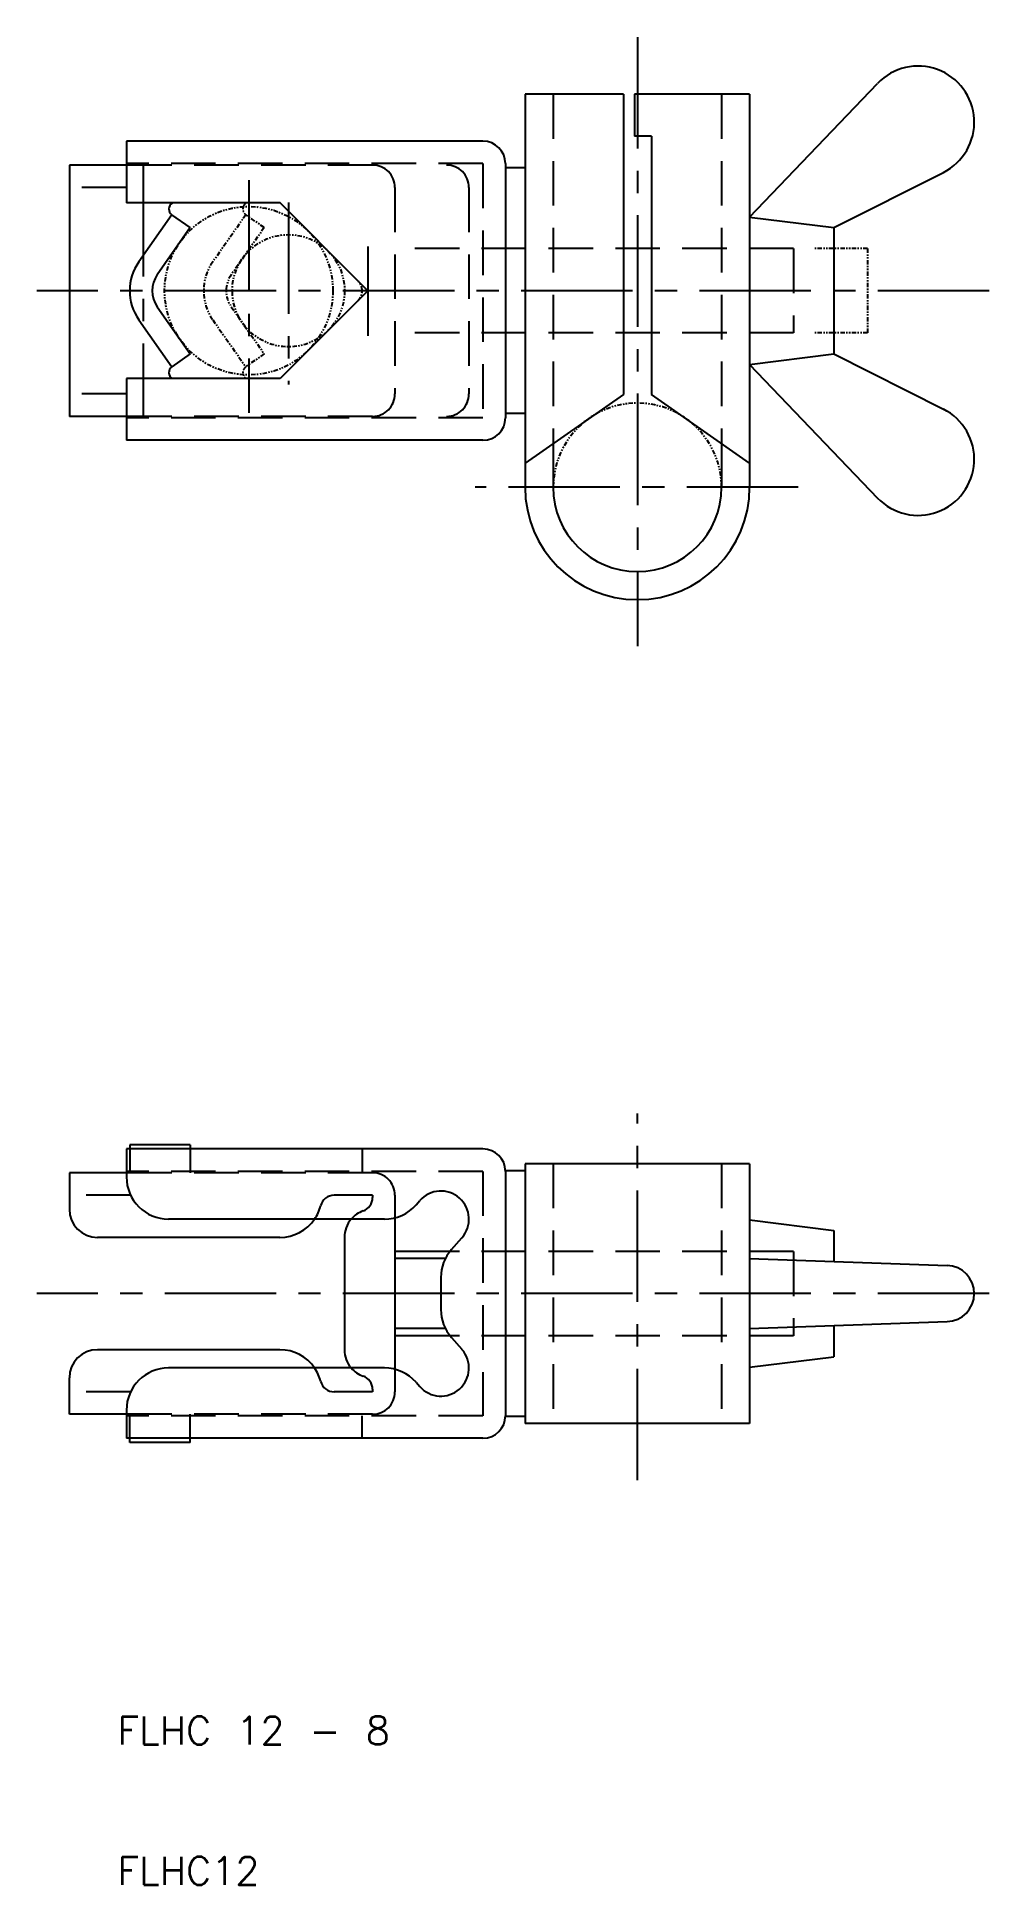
# Model space of a CAD drawing. Extents: x 123 to 191, y 0 to 132.
import ezdxf

# ---------------------------------------------------------------- set-up
doc = ezdxf.new("R2010")
doc.units = 0
doc.header["$LTSCALE"] = 0.25
for name, pattern in [('CENTER', [50.8, 31.75, -6.35, 6.35, -6.35]), ('DASHED', [19.05, 12.7, -6.35]), ('PHANTOM', [2.5, 1.25, -0.25, 0.25, -0.25, 0.25, -0.25])]:
    doc.linetypes.add(name, pattern=pattern)
doc.layers.get('0').update_dxf_attribs({"linetype": 'CONTINUOUS'})
doc.layers.add('CENTER', color=1, linetype='CENTER')
doc.styles.get("Standard").update_dxf_attribs({"font": 'txt.shx'})

msp = doc.modelspace()

# ---------------------------------------------------------------- linework, layer by layer
for p, q in [((173.91, 118.8), (183.02, 128.31)), ((157.91, 127.55), (157.91, 99.55)), ((164.91, 127.55), (157.91, 127.55)), ((164.91, 127.55), (164.91, 106.17)), ((165.71, 127.55), (165.71, 124.55)), ((173.91, 127.55), (165.71, 127.55)), ((173.91, 127.55), (173.91, 99.55)), ((154.91, 124.2), (129.51, 124.2)), ((129.51, 124.2), (129.51, 119.8)), ((166.91, 124.55), (165.71, 124.55)), ((166.91, 124.55), (166.91, 106.17)), ((129.51, 122.5), (125.44, 122.5)), ((125.44, 122.5), (125.44, 104.6)), ((156.51, 122.6), (156.51, 104.5)), ((157.91, 122.3), (156.51, 122.3)), ((179.91, 118.05), (187.71, 121.97)), ((140.46, 119.8), (129.51, 119.8)), ((146, 114.25), (140.46, 119.8)), ((132.74, 118.96), (130.39, 115.61)), ((134.05, 118.05), (132.74, 118.96)), ((173.91, 118.8), (179.91, 118.05)), ((134.05, 118.05), (131.7, 114.69)), ((179.91, 118.05), (179.91, 109.05)), ((146.71, 113.55), (146, 114.25)), ((146.71, 113.55), (146, 112.84)), ((131.7, 112.4), (134.05, 109.05)), ((146, 112.84), (140.46, 107.3)), ((130.39, 111.48), (132.74, 108.13)), ((134.05, 109.05), (132.74, 108.13)), ((173.91, 108.3), (179.91, 109.05)), ((173.91, 108.3), (183.02, 98.78)), ((179.91, 109.05), (187.71, 105.12)), ((140.46, 107.3), (129.51, 107.3)), ((129.51, 107.3), (129.51, 102.9)), ((164.91, 106.17), (157.91, 101.27)), ((173.91, 101.27), (166.91, 106.17)), ((129.51, 104.6), (125.44, 104.6)), ((157.91, 104.8), (156.51, 104.8)), ((154.91, 102.9), (129.51, 102.9)), ((159.91, 102.67), (159.91, 99.55)), ((171.91, 102.67), (171.91, 99.55)), ((134.05, 52.73), (129.74, 52.73)), ((129.74, 52.73), (129.74, 52.43)), ((134.05, 52.73), (134.05, 52.43)), ((154.91, 52.43), (129.51, 52.43)), ((129.51, 52.43), (129.51, 50.43)), ((129.74, 52.43), (129.74, 50.73)), ((173.91, 51.38), (157.91, 51.38)), ((157.91, 51.38), (157.91, 32.88)), ((173.91, 51.38), (173.91, 32.88)), ((129.51, 50.73), (125.44, 50.73)), ((125.44, 50.73), (125.44, 48.13)), ((157.91, 50.88), (156.51, 50.88)), ((156.51, 50.83), (156.51, 33.38)), ((147.04, 49.13), (144.31, 49.13)), ((147.04, 49.13), (147.04, 48.96)), ((150.14, 48.45), (150.41, 48.76)), ((147.89, 47.43), (132.51, 47.43)), ((148.64, 47.53), (148.64, 36.74)), ((173.91, 47.38), (179.91, 46.63)), ((140.44, 46.13), (127.44, 46.13)), ((145.04, 46.13), (145.04, 38.13)), ((152.66, 45.26), (153.41, 46.11)), ((179.91, 46.63), (179.91, 44.42)), ((152.55, 45.13), (148.64, 45.13)), ((173.91, 44.63), (187.98, 44.13)), ((151.91, 43.28), (151.91, 40.99)), ((173.91, 39.63), (187.98, 40.14)), ((179.91, 39.85), (179.91, 37.63)), ((152.55, 39.13), (148.64, 39.13)), ((152.66, 39.01), (153.41, 38.16)), ((140.44, 38.13), (127.44, 38.13)), ((173.91, 36.88), (179.91, 37.63)), ((125.44, 33.53), (125.44, 36.13)), ((147.89, 36.83), (132.51, 36.83)), ((150.14, 35.82), (150.41, 35.51)), ((147.04, 35.13), (144.31, 35.13)), ((147.04, 35.31), (147.04, 35.13)), ((129.51, 33.53), (125.44, 33.53)), ((129.51, 33.83), (129.51, 31.83)), ((157.91, 33.38), (156.51, 33.38)), ((154.91, 31.83), (129.51, 31.83)), ((129.74, 31.53), (129.74, 31.83)), ((134.05, 31.53), (134.05, 31.83)), ((173.91, 32.88), (157.91, 32.88)), ((134.05, 31.53), (129.74, 31.53))]:
    msp.add_line(p, q)
at = {"color": 3, "linetype": 'DASHED'}
for p, q in [((159.91, 127.55), (159.91, 102.67)), ((171.91, 127.55), (171.91, 102.67)), ((154.91, 122.6), (129.51, 122.6)), ((147.04, 122.5), (129.51, 122.5)), ((154.91, 122.6), (154.91, 104.5)), ((129.51, 120.9), (125.44, 120.9)), ((148.64, 120.9), (148.64, 106.2)), ((153.91, 120.9), (153.91, 106.2)), ((177.04, 116.55), (148.64, 116.55)), ((177.04, 116.55), (177.04, 110.55)), ((177.04, 110.55), (148.64, 110.55)), ((129.51, 106.2), (125.44, 106.2)), ((147.04, 104.6), (129.51, 104.6)), ((154.91, 104.5), (129.51, 104.5)), ((134.05, 52.43), (134.05, 50.73)), ((146.3, 52.43), (146.3, 50.83)), ((159.91, 51.38), (159.91, 32.88)), ((171.91, 51.38), (171.91, 32.88)), ((154.91, 50.83), (129.51, 50.83)), ((147.04, 50.73), (129.51, 50.73)), ((154.91, 50.83), (154.91, 33.43)), ((129.81, 49.13), (125.44, 49.13)), ((148.64, 49.13), (148.64, 47.53)), ((177.04, 45.13), (152.55, 45.13)), ((177.04, 45.13), (177.04, 39.13)), ((177.04, 39.13), (152.55, 39.13)), ((148.64, 36.74), (148.64, 35.13)), ((129.81, 35.13), (125.44, 35.13)), ((147.04, 33.53), (129.51, 33.53)), ((154.91, 33.43), (129.51, 33.43)), ((129.74, 31.83), (129.74, 33.53)), ((134.05, 31.83), (134.05, 33.53)), ((146.3, 31.83), (146.3, 33.43))]:
    msp.add_line(p, q, dxfattribs=at)
at = {"color": 3, "linetype": 'PHANTOM'}
for p, q in [((138.01, 118.96), (135.66, 115.61)), ((139.32, 118.05), (138.01, 118.96)), ((139.32, 118.05), (136.97, 114.69)), ((182.31, 116.55), (178.51, 116.55)), ((182.31, 116.55), (182.31, 110.55)), ((136.97, 112.4), (139.32, 109.05)), ((135.66, 111.48), (138.01, 108.13)), ((182.31, 110.55), (178.51, 110.55)), ((139.32, 109.05), (138.01, 108.13))]:
    msp.add_line(p, q, dxfattribs=at)
at = {"color": 3}
for p, q in [((152.23, 44.63), (148.64, 44.63)), ((152.23, 39.63), (148.64, 39.63))]:
    msp.add_line(p, q, dxfattribs=at)
at = {"color": 3, "linetype": 'PHANTOM'}
for centre, radius in [((138.22, 113.55), 6), ((141.05, 113.55), 4)]:
    msp.add_circle(centre, radius, dxfattribs=at)
for centre, radius, start, end in [((185.91, 125.55), 4, 296.7287, 136.2472), ((154.91, 122.6), 1.6, 0, 90), ((133.03, 119.37), 0.5, 122.2848, 235), ((133.34, 113.55), 3.6, 145, 215), ((133.34, 113.55), 2, 145, 215), ((133.03, 107.72), 0.5, 125, 237.7152), ((154.91, 104.5), 1.6, 270, 0), ((185.91, 101.55), 4, 223.7528, 63.2713), ((165.91, 99.55), 8, 180, 0), ((165.91, 99.55), 6, 180, 0), ((154.91, 50.83), 1.6, 0, 90), ((132.51, 50.43), 3, 180, 270), ((144.31, 48.13), 1, 90, 165.5225), ((146.04, 48.96), 1, 289.4712, 0), ((151.91, 47.43), 2, 318.5763, 138.5763), ((127.44, 48.13), 2, 180, 270), ((140.44, 49.13), 3, 270, 325.4819), ((140.44, 49.13), 3, 325.4819, 345.5225), ((147.04, 46.13), 2, 139.4584, 180), ((147.04, 46.13), 2, 109.4712, 139.4584), ((147.89, 50.43), 3, 270, 318.5763), ((154.91, 43.28), 3, 138.5763, 180), ((187.91, 42.13), 2, 272.0402, 87.9598), ((154.91, 40.99), 3, 180, 221.4237), ((127.44, 36.13), 2, 90, 180), ((140.44, 35.13), 3, 34.5181, 90), ((147.04, 38.13), 2, 180, 220.5416), ((151.91, 36.83), 2, 221.4237, 41.4237), ((132.51, 33.83), 3, 90, 180), ((140.44, 35.13), 3, 14.4775, 34.5181), ((144.31, 36.13), 1, 194.4775, 270), ((147.04, 38.13), 2, 220.5416, 250.5288), ((146.04, 35.31), 1, 0, 70.5288), ((147.89, 33.83), 3, 41.4237, 90), ((154.91, 33.43), 1.6, 270, 0)]:
    msp.add_arc(centre, radius, start, end)
at = {"color": 3, "linetype": 'DASHED'}
for centre, start, end in [((147.04, 120.9), 0, 90), ((152.31, 120.9), 0, 90), ((147.04, 106.2), 270, 0), ((152.31, 106.2), 270, 0), ((147.04, 49.13), 0, 90), ((147.04, 35.13), 270, 0)]:
    msp.add_arc(centre, 1.6, start, end, dxfattribs=at)
at = {"color": 3, "linetype": 'PHANTOM'}
for centre, radius, start, end in [((138.3, 119.37), 0.5, 122.2848, 235), ((138.61, 113.55), 3.6, 145, 215), ((138.61, 113.55), 2, 145, 215), ((145.3, 113.55), 1, 315, 45), ((138.3, 107.72), 0.5, 125, 237.7152), ((165.91, 99.55), 6, 0, 180)]:
    msp.add_arc(centre, radius, start, end, dxfattribs=at)
at = {"layer": 'CENTER', "color": 1, "linetype": 'CENTER'}
for p, q in [((165.91, 131.62), (165.91, 88.24)), ((130.71, 122.5), (130.71, 104.6)), ((138.22, 121.43), (138.22, 104.86)), ((141.05, 119.84), (141.05, 106.88)), ((146.71, 116.71), (146.71, 110.34)), ((190.97, 113.55), (123.13, 113.55)), ((177.37, 99.55), (154.36, 99.55)), ((165.91, 28.83), (165.91, 54.95)), ((190.97, 42.13), (123.13, 42.13))]:
    msp.add_line(p, q, dxfattribs=at)

# ---------------------------------------------------------------- texts
for s, p in [('FLHC 12 - 8', (128.87, 10.01)), ('FLHC12', (128.87, 0.01))]:
    msp.add_text(s, height=2).set_placement(p)

doc.saveas('drawing.dxf')
